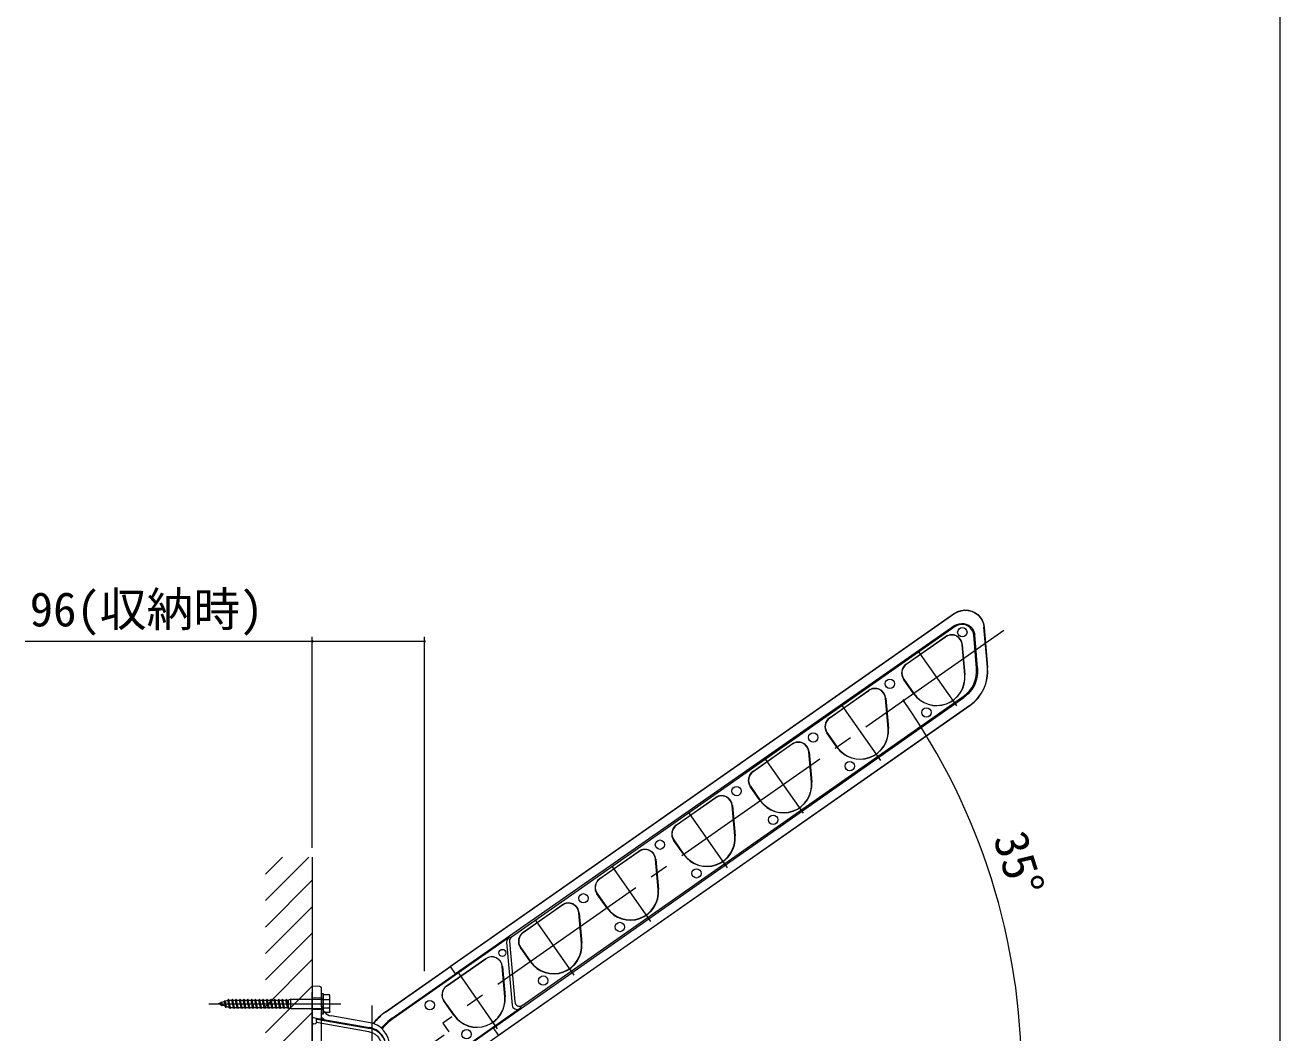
# Model space of a CAD drawing. Units: millimetres, scale not verified. Extents: x -1681 to -294, y -1188 to 1055.
# Drawn here: x -562.2 to -293.9, y 249.3 to 464.8 of the extents above; entities that cross this region are included whole.
import ezdxf
from ezdxf.enums import TextEntityAlignment as Align

# ---------------------------------------------------------------- set-up
doc = ezdxf.new("R2010")
doc.units = ezdxf.units.MM
doc.header["$LTSCALE"] = 4
doc.linetypes.add('CHAIN2', pattern=[12, 9, -1, 1, -1])
doc.linetypes.add('DASHED3', pattern=[4, 3, -1])
for name, color, linetype, lineweight in [('0-2_YKK_ZWAK', 7, 'Continuous', 9), ('0-3_YKK_13', 4, 'Continuous', 9), ('0-4_YKK_D', 6, 'Continuous', 9), ('0-5_YKK_12', 2, 'CHAIN2', 9)]:
    doc.layers.add(name, color=color, linetype=linetype, lineweight=lineweight)
doc.styles.add('ＭＳ ゴシック', font='')
doc.styles.get('ＭＳ ゴシック').set_extended_font_data('MS Gothic')

msp = doc.modelspace()

# ---------------------------------------------------------------- linework, layer by layer
at = {"layer": '0-2_YKK_ZWAK'}
msp.add_line((-293.947, 996), (-293.947, -1188), dxfattribs=at)
at = {"layer": '0-3_YKK_13'}
for p, q in [((-485.172, 253.764), (-363.46, 338.988)), ((-363.487, 338.929), (-471.252, 263.447)), ((-363.487, 338.929), (-362.826, 339.305)), ((-363.46, 338.988), (-363.487, 338.929)), ((-363.46, 338.988), (-362.798, 339.363)), ((-362.826, 339.305), (-362.105, 339.548)), ((-362.798, 339.363), (-362.078, 339.606)), ((-362.105, 339.548), (-361.352, 339.651)), ((-362.078, 339.606), (-361.324, 339.709)), ((-361.352, 339.651), (-360.593, 339.61)), ((-361.324, 339.709), (-360.566, 339.667)), ((-360.593, 339.61), (-359.856, 339.425)), ((-360.566, 339.667), (-359.829, 339.483)), ((-359.856, 339.425), (-359.167, 339.104)), ((-359.829, 339.483), (-359.14, 339.161)), ((-359.167, 339.104), (-358.552, 338.658)), ((-359.14, 339.161), (-358.525, 338.716)), ((-358.552, 338.658), (-358.032, 338.104)), ((-358.525, 338.716), (-358.005, 338.161)), ((-358.032, 338.104), (-357.626, 337.461)), ((-358.005, 338.161), (-357.6, 337.518)), ((-363.472, 336.355), (-470.168, 261.899)), ((-363.343, 336.171), (-458.235, 269.727)), ((-363.472, 336.355), (-363.022, 336.61)), ((-363.022, 336.61), (-362.531, 336.775)), ((-362.531, 336.775), (-362.018, 336.844)), ((-362.018, 336.844), (-361.501, 336.815)), ((-361.501, 336.815), (-360.999, 336.688)), ((-360.999, 336.688), (-360.53, 336.469)), ((-360.53, 336.469), (-360.111, 336.166)), ((-360.111, 336.166), (-359.757, 335.788)), ((-359.757, 335.788), (-359.481, 335.351)), ((-359.481, 335.351), (-359.292, 334.869)), ((-357.626, 337.461), (-357.35, 336.752)), ((-357.6, 337.518), (-357.323, 336.81)), ((-357.35, 336.752), (-357.212, 336.004)), ((-357.323, 336.81), (-357.185, 336.062)), ((-357.212, 336.004), (-357.185, 336.062)), ((-356.464, 327.447), (-357.212, 336.004)), ((-357.185, 336.062), (-356.43, 327.43)), ((-373.854, 328.115), (-365.462, 333.991)), ((-365.43, 333.946), (-373.823, 328.069)), ((-358.802, 327.295), (-359.419, 334.341)), ((-359.292, 334.869), (-359.198, 334.36)), ((-358.575, 327.315), (-359.198, 334.36)), ((-361.332, 325.828), (-361.898, 332.299)), ((-361.844, 332.304), (-361.278, 325.833)), ((-358.575, 327.315), (-358.575, 326.098)), ((-372.27, 321.832), (-374.421, 324.904)), ((-361.332, 325.828), (-361.278, 325.833)), ((-358.785, 324.899), (-359.2, 323.755)), ((-358.575, 326.098), (-358.785, 324.899)), ((-390.237, 316.643), (-381.845, 322.52)), ((-381.813, 322.474), (-390.206, 316.598)), ((-359.807, 322.7), (-360.588, 321.767)), ((-359.2, 323.755), (-359.807, 322.7)), ((-360.233, 319.273), (-474.591, 239.199)), ((-462.072, 250.337), (-361.519, 320.983)), ((-460.988, 248.788), (-360.269, 319.29)), ((-455.955, 255.147), (-361.655, 321.177)), ((-377.715, 314.357), (-378.282, 320.827)), ((-378.227, 320.832), (-377.661, 314.362)), ((-360.588, 321.767), (-361.519, 320.983)), ((-377.715, 314.357), (-377.661, 314.362)), ((-388.653, 310.361), (-390.804, 313.433)), ((-406.62, 305.172), (-398.228, 311.048)), ((-398.196, 311.003), (-406.589, 305.126)), ((-394.098, 302.885), (-394.664, 309.356)), ((-394.61, 309.361), (-394.044, 302.89)), ((-405.036, 298.889), (-407.187, 301.961)), ((-394.098, 302.885), (-394.044, 302.89)), ((-423.004, 293.7), (-414.611, 299.576)), ((-414.58, 299.531), (-422.972, 293.655)), ((-410.481, 291.414), (-411.048, 297.884)), ((-410.993, 297.889), (-410.427, 291.419)), ((-421.419, 287.418), (-423.57, 290.49)), ((-410.481, 291.414), (-410.427, 291.419)), ((-439.387, 282.229), (-430.994, 288.105)), ((-430.963, 288.06), (-439.355, 282.183)), ((-510.823, 283.219), (-507.221, 286.821)), ((-510.823, 277.562), (-501.564, 286.821)), ((-500.823, 286.821), (-500.823, 134.827)), ((-426.864, 279.942), (-427.431, 286.413)), ((-427.376, 286.418), (-426.81, 279.947)), ((-510.823, 271.905), (-500.823, 281.905)), ((-437.802, 275.946), (-439.953, 279.018)), ((-426.864, 279.942), (-426.81, 279.947)), ((-455.77, 270.757), (-447.377, 276.633)), ((-447.346, 276.588), (-455.738, 270.712)), ((-510.823, 266.248), (-500.823, 276.248)), ((-443.248, 268.471), (-443.814, 274.941)), ((-443.759, 274.946), (-443.193, 268.476)), ((-510.823, 260.592), (-500.823, 270.592)), ((-458.849, 269.574), (-483.582, 252.256)), ((-459.271, 268.668), (-458.093, 255.204)), ((-458.235, 269.727), (-458.849, 269.574)), ((-458.657, 268.82), (-457.525, 255.88)), ((-443.248, 268.471), (-443.193, 268.476)), ((-454.185, 264.475), (-456.336, 267.547)), ((-456.29, 267.578), (-454.14, 264.506)), ((-510.823, 254.935), (-500.823, 264.935)), ((-485.134, 253.727), (-471.252, 263.447)), ((-472.131, 259.255), (-463.739, 265.131)), ((-463.729, 265.117), (-472.121, 259.24)), ((-470.168, 261.899), (-471.252, 263.447)), ((-459.631, 256.999), (-460.197, 263.47)), ((-460.179, 263.471), (-459.613, 257.001)), ((-454.14, 264.506), (-454.185, 264.475)), ((-483.734, 252.399), (-470.168, 261.899)), ((-510.823, 249.278), (-500.823, 259.278)), ((-499.185, 259.192), (-500.823, 259.25)), ((-500.823, 259.25), (-500.823, 258)), ((-500.823, 222.999), (-500.823, 258)), ((-498.823, 257.943), (-498.823, 258.818)), ((-498.823, 254.86), (-498.823, 257.943)), ((-498.823, 257.625), (-498.823, 253.375)), ((-498.423, 257.625), (-498.823, 257.625)), ((-498.423, 253.375), (-498.423, 257.625)), ((-498.423, 253.625), (-498.423, 257.375)), ((-497.156, 257.375), (-498.423, 257.375)), ((-498.423, 256.439), (-497.156, 256.439)), ((-497.048, 257.187), (-497.156, 257.375)), ((-497.048, 253.812), (-497.048, 257.187)), ((-470.537, 253.025), (-472.688, 256.097)), ((-472.674, 256.107), (-470.523, 253.035)), ((-456.524, 254.472), (-455.955, 255.147)), ((-510.823, 243.621), (-500.823, 253.621)), ((-498.823, 254.86), (-498.823, 253.951)), ((-498.823, 223.447), (-498.823, 253.951)), ((-498.823, 253.375), (-498.423, 253.375)), ((-497.156, 254.56), (-498.423, 254.56)), ((-497.156, 253.625), (-498.423, 253.625)), ((-497.048, 253.812), (-497.156, 253.625)), ((-488.454, 251.421), (-496.757, 252.885)), ((-481.963, 236.659), (-456.524, 254.472)), ((-462.072, 250.337), (-482.194, 236.247)), ((-460.988, 248.788), (-462.072, 250.337))]:
    msp.add_line(p, q, dxfattribs=at)
at = {"layer": '0-3_YKK_13', "linetype": 'DASHED3'}
for p, q in [((-520.386, 255.684), (-520.923, 255.5)), ((-520.297, 255.284), (-520.923, 255.5)), ((-520.279, 255.845), (-520.386, 255.684)), ((-520.297, 255.284), (-520.386, 255.684)), ((-520.169, 255.027), (-520.297, 255.284)), ((-520.169, 255.027), (-520.279, 255.845)), ((-520.177, 255.756), (-520.279, 255.845)), ((-519.62, 255.948), (-520.177, 255.756)), ((-520.053, 255.2), (-520.177, 255.756)), ((-520.053, 255.2), (-520.169, 255.027)), ((-519.404, 254.976), (-520.053, 255.2)), ((-519.493, 256.138), (-519.62, 255.948)), ((-519.404, 254.976), (-519.62, 255.948)), ((-519.292, 254.641), (-519.493, 256.138)), ((-519.411, 256.02), (-519.493, 256.138)), ((-518.853, 256.212), (-519.411, 256.02)), ((-519.16, 254.893), (-519.411, 256.02)), ((-519.292, 254.641), (-519.404, 254.976)), ((-519.292, 254.641), (-519.16, 254.893)), ((-518.672, 254.724), (-519.16, 254.893)), ((-518.717, 256.5), (-518.867, 256.275)), ((-518.523, 254.724), (-518.867, 256.275)), ((-518.642, 256.275), (-518.717, 256.5)), ((-518.448, 254.5), (-518.717, 256.5)), ((-518.298, 254.724), (-518.642, 256.275)), ((-518.642, 256.275), (-518.042, 256.275)), ((-517.892, 256.5), (-518.042, 256.275)), ((-517.698, 254.724), (-518.042, 256.275)), ((-517.817, 256.275), (-517.892, 256.5)), ((-517.623, 254.5), (-517.892, 256.5)), ((-517.473, 254.724), (-517.817, 256.275)), ((-517.817, 256.275), (-517.217, 256.275)), ((-517.067, 256.5), (-517.217, 256.275)), ((-516.873, 254.724), (-517.217, 256.275)), ((-516.992, 256.275), (-517.067, 256.5)), ((-516.798, 254.5), (-517.067, 256.5)), ((-516.648, 254.724), (-516.992, 256.275)), ((-516.992, 256.275), (-516.392, 256.275)), ((-516.242, 256.5), (-516.392, 256.275)), ((-516.048, 254.724), (-516.392, 256.275)), ((-516.167, 256.275), (-516.242, 256.5)), ((-515.973, 254.5), (-516.242, 256.5)), ((-515.823, 254.724), (-516.167, 256.275)), ((-516.167, 256.275), (-515.567, 256.275)), ((-515.417, 256.5), (-515.567, 256.275)), ((-515.223, 254.724), (-515.567, 256.275)), ((-515.342, 256.275), (-515.417, 256.5)), ((-515.148, 254.5), (-515.417, 256.5)), ((-514.998, 254.724), (-515.342, 256.275)), ((-515.342, 256.275), (-514.742, 256.275)), ((-514.592, 256.5), (-514.742, 256.275)), ((-514.398, 254.724), (-514.742, 256.275)), ((-514.517, 256.275), (-514.592, 256.5)), ((-514.323, 254.5), (-514.592, 256.5)), ((-514.173, 254.724), (-514.517, 256.275)), ((-514.517, 256.275), (-513.917, 256.275)), ((-513.767, 256.5), (-513.917, 256.275)), ((-513.573, 254.724), (-513.917, 256.275)), ((-513.692, 256.275), (-513.767, 256.5)), ((-513.498, 254.5), (-513.767, 256.5)), ((-513.348, 254.724), (-513.692, 256.275)), ((-513.692, 256.275), (-513.092, 256.275)), ((-512.942, 256.5), (-513.092, 256.275)), ((-512.748, 254.724), (-513.092, 256.275)), ((-512.867, 256.275), (-512.942, 256.5)), ((-512.673, 254.5), (-512.942, 256.5)), ((-512.523, 254.724), (-512.867, 256.275)), ((-512.867, 256.275), (-512.267, 256.275)), ((-512.117, 256.5), (-512.267, 256.275)), ((-511.923, 254.724), (-512.267, 256.275)), ((-512.042, 256.275), (-512.117, 256.5)), ((-511.848, 254.5), (-512.117, 256.5)), ((-511.698, 254.724), (-512.042, 256.275)), ((-512.042, 256.275), (-511.442, 256.275)), ((-511.292, 256.5), (-511.442, 256.275)), ((-511.098, 254.724), (-511.442, 256.275)), ((-511.217, 256.275), (-511.292, 256.5)), ((-511.023, 254.5), (-511.292, 256.5)), ((-510.873, 254.724), (-511.217, 256.275)), ((-511.217, 256.275), (-510.622, 256.275)), ((-510.472, 256.5), (-510.622, 256.275)), ((-510.278, 254.724), (-510.622, 256.275)), ((-510.467, 256.5), (-510.472, 256.5)), ((-510.203, 254.5), (-510.472, 256.5)), ((-510.392, 256.275), (-510.467, 256.5)), ((-510.048, 254.724), (-510.392, 256.275)), ((-510.392, 256.275), (-509.792, 256.275)), ((-509.642, 256.5), (-509.792, 256.275)), ((-509.448, 254.724), (-509.792, 256.275)), ((-509.567, 256.275), (-509.642, 256.5)), ((-509.373, 254.5), (-509.642, 256.5)), ((-509.223, 254.724), (-509.567, 256.275)), ((-509.567, 256.275), (-508.967, 256.275)), ((-508.817, 256.5), (-508.967, 256.275)), ((-508.623, 254.724), (-508.967, 256.275)), ((-508.742, 256.275), (-508.817, 256.5)), ((-508.548, 254.5), (-508.817, 256.5)), ((-508.398, 254.724), (-508.742, 256.275)), ((-508.742, 256.275), (-508.142, 256.275)), ((-507.992, 256.5), (-508.142, 256.275)), ((-507.798, 254.724), (-508.142, 256.275)), ((-507.917, 256.275), (-507.992, 256.5)), ((-507.723, 254.5), (-507.992, 256.5)), ((-507.573, 254.724), (-507.917, 256.275)), ((-507.917, 256.275), (-507.317, 256.275)), ((-507.167, 256.5), (-507.317, 256.275)), ((-506.973, 254.724), (-507.317, 256.275)), ((-507.092, 256.275), (-507.167, 256.5)), ((-506.898, 254.5), (-507.167, 256.5)), ((-506.748, 254.724), (-507.092, 256.275)), ((-507.092, 256.275), (-506.492, 256.275)), ((-506.342, 256.5), (-506.492, 256.275)), ((-506.148, 254.724), (-506.492, 256.275)), ((-506.267, 256.275), (-506.342, 256.5)), ((-506.073, 254.5), (-506.342, 256.5)), ((-505.923, 254.724), (-506.267, 256.275)), ((-506.267, 256.275), (-505.923, 256.275)), ((-505.423, 256.5), (-505.923, 256.275)), ((-505.923, 254.724), (-505.923, 256.275)), ((-505.423, 256.5), (-498.423, 256.5)), ((-505.423, 254.5), (-505.423, 256.5)), ((-500.823, 256.819), (-498.823, 256.75)), ((-498.823, 256.55), (-498.423, 256.55)), ((-518.672, 254.724), (-518.523, 254.724)), ((-518.448, 254.5), (-518.523, 254.724)), ((-518.298, 254.724), (-518.448, 254.5)), ((-518.298, 254.724), (-517.698, 254.724)), ((-517.623, 254.5), (-517.698, 254.724)), ((-517.473, 254.724), (-517.623, 254.5)), ((-517.473, 254.724), (-516.873, 254.724)), ((-516.798, 254.5), (-516.873, 254.724)), ((-516.648, 254.724), (-516.798, 254.5)), ((-516.648, 254.724), (-516.048, 254.724)), ((-515.973, 254.5), (-516.048, 254.724)), ((-515.823, 254.724), (-515.973, 254.5)), ((-515.823, 254.724), (-515.223, 254.724)), ((-515.148, 254.5), (-515.223, 254.724)), ((-514.998, 254.724), (-515.148, 254.5)), ((-514.998, 254.724), (-514.398, 254.724)), ((-514.323, 254.5), (-514.398, 254.724)), ((-514.173, 254.724), (-514.323, 254.5)), ((-514.173, 254.724), (-513.573, 254.724)), ((-513.498, 254.5), (-513.573, 254.724)), ((-513.348, 254.724), (-513.498, 254.5)), ((-513.348, 254.724), (-512.748, 254.724)), ((-512.673, 254.5), (-512.748, 254.724)), ((-512.523, 254.724), (-512.673, 254.5)), ((-512.523, 254.724), (-511.923, 254.724)), ((-511.848, 254.5), (-511.923, 254.724)), ((-511.698, 254.724), (-511.848, 254.5)), ((-511.698, 254.724), (-511.098, 254.724)), ((-511.023, 254.5), (-511.098, 254.724)), ((-510.873, 254.724), (-511.023, 254.5)), ((-510.873, 254.724), (-510.278, 254.724)), ((-510.203, 254.5), (-510.278, 254.724)), ((-510.198, 254.5), (-510.203, 254.5)), ((-510.048, 254.724), (-510.198, 254.5)), ((-510.048, 254.724), (-509.448, 254.724)), ((-509.373, 254.5), (-509.448, 254.724)), ((-509.223, 254.724), (-509.373, 254.5)), ((-509.223, 254.724), (-508.623, 254.724)), ((-508.548, 254.5), (-508.623, 254.724)), ((-508.398, 254.724), (-508.548, 254.5)), ((-508.398, 254.724), (-507.798, 254.724)), ((-507.723, 254.5), (-507.798, 254.724)), ((-507.573, 254.724), (-507.723, 254.5)), ((-507.573, 254.724), (-506.973, 254.724)), ((-506.898, 254.5), (-506.973, 254.724)), ((-506.748, 254.724), (-506.898, 254.5)), ((-506.748, 254.724), (-506.148, 254.724)), ((-506.073, 254.5), (-506.148, 254.724)), ((-505.923, 254.724), (-506.073, 254.5)), ((-505.923, 254.724), (-505.423, 254.5)), ((-505.423, 254.5), (-498.423, 254.5)), ((-498.823, 254.249), (-500.821, 254.18)), ((-500.616, 252.55), (-498.823, 252.234)), ((-499.948, 252.25), (-498.773, 252.25)), ((-499.948, 252.22), (-488.481, 250.198)), ((-498.823, 254.449), (-498.423, 254.449)), ((-498.823, 252.234), (-488.585, 250.429)), ((-498.773, 252.5), (-498.648, 252.5)), ((-498.773, 252.425), (-498.773, 252.5)), ((-498.773, 252.25), (-498.773, 252.425)), ((-498.648, 252.5), (-498.295, 252.147)), ((-500.823, 234.896), (-500.823, 250.978)), ((-500.581, 251.227), (-500.189, 251.241)), ((-499.948, 251.713), (-499.948, 251.459)), ((-488.715, 249.478), (-499.948, 251.459)), ((-498.348, 251.95), (-498.412, 251.95)), ((-498.273, 252.094), (-498.273, 252.025))]:
    msp.add_line(p, q, dxfattribs=at)
at = {"layer": '0-3_YKK_13'}
for points in [[(-374.375, 324.936), (-372.224, 321.864), (-372.27, 321.832)], [(-390.758, 313.464), (-388.608, 310.392), (-388.653, 310.361)], [(-407.141, 301.993), (-404.991, 298.921), (-405.036, 298.889)], [(-423.525, 290.521), (-421.374, 287.449), (-421.419, 287.418)], [(-439.908, 279.05), (-437.757, 275.978), (-437.802, 275.946)]]:
    msp.add_lwpolyline(points, dxfattribs=at)
at = {"layer": '0-3_YKK_13', "linetype": 'DASHED3'}
msp.add_lwpolyline([(-499.948, 251.713), (-499.948, 252.22), (-499.948, 252.25)], dxfattribs=at)
at = {"layer": '0-3_YKK_13'}
for centre, radius in [((-361.843, 334.932), 1), ((-377.335, 323.932), 1), ((-369.531, 317.799), 1), ((-393.718, 312.46), 1), ((-385.914, 306.327), 1), ((-410.101, 300.989), 1), ((-402.297, 294.856), 1), ((-426.484, 289.517), 1), ((-418.68, 283.384), 1), ((-442.867, 278.046), 1), ((-435.063, 271.913), 1), ((-460.182, 266.379), 0.75), ((-451.446, 260.441), 1), ((-475.705, 255.205), 1), ((-467.825, 248.973), 1)]:
    msp.add_circle(centre, radius, dxfattribs=at)
for centre, radius, start, end in [((-361.909, 334.123), 2.5, 5, 125), ((-364.14, 332.103), 2.305, 5, 125), ((-364.14, 332.103), 2.25, 5, 125), ((-372.532, 326.226), 2.305, 125, 214.99998), ((-372.532, 326.226), 2.25, 125, 214.99998), ((-365.43, 326.663), 9, 304.99126, 4.99562), ((-365.395, 326.646), 9, 305, 5), ((-367.31, 325.306), 6.055, 214.99998, 5), ((-367.31, 325.306), 6, 214.99998, 5), ((-365.526, 326.707), 6.75, 305, 5), ((-380.523, 320.631), 2.305, 5, 125), ((-380.523, 320.631), 2.25, 5, 125), ((-388.915, 314.755), 2.305, 125, 214.99998), ((-388.915, 314.755), 2.25, 125, 214.99998), ((-383.693, 313.834), 6.055, 214.99998, 5), ((-383.693, 313.834), 6, 214.99998, 5), ((-396.906, 309.16), 2.305, 5, 125), ((-396.906, 309.16), 2.25, 5, 125), ((-405.298, 303.283), 2.305, 125, 214.99998), ((-405.298, 303.283), 2.25, 125, 214.99998), ((-400.076, 302.362), 6.055, 214.99998, 5), ((-400.076, 302.362), 6, 214.99998, 5), ((-413.289, 297.688), 2.305, 5, 125), ((-413.289, 297.688), 2.25, 5, 125), ((-421.681, 291.812), 2.305, 125, 214.99998), ((-421.681, 291.812), 2.25, 125, 214.99998), ((-416.459, 290.891), 6.055, 214.99998, 5), ((-416.459, 290.891), 6, 214.99998, 5), ((-429.672, 286.217), 2.305, 5, 125), ((-429.672, 286.217), 2.25, 5, 125), ((-438.064, 280.34), 2.305, 125, 214.99998), ((-438.064, 280.34), 2.25, 125, 214.99998), ((-432.842, 279.419), 6.055, 214.99998, 5), ((-432.842, 279.419), 6, 214.99998, 5), ((-446.055, 274.745), 2.305, 5, 125), ((-446.055, 274.745), 2.25, 5, 125), ((-458.275, 268.755), 1, 125, 185), ((-457.661, 268.908), 1, 125, 185), ((-454.448, 268.869), 2.305, 125, 214.99998), ((-454.448, 268.869), 2.25, 125, 214.99998), ((-449.225, 267.948), 6.055, 214.99998, 5), ((-449.225, 267.948), 6, 214.99998, 5), ((-462.438, 263.274), 2.268, 5, 125), ((-462.438, 263.274), 2.25, 5, 125), ((-499.198, 258.818), 0.375, 0, 88), ((-470.831, 257.397), 2.268, 125, 214.99998), ((-470.831, 257.397), 2.25, 125, 214.99998), ((-496.323, 255.347), 2.5, 180, 260), ((-498.112, 256.907), 1.065, 333.93616, 26.06383), ((-501.179, 255.5), 4.132, 346.85542, 13.14456), ((-465.608, 256.476), 6.018, 214.99998, 5), ((-465.608, 256.476), 6, 214.99998, 5), ((-457.097, 255.291), 1, 185, 305), ((-456.529, 255.967), 1, 185, 305), ((-498.112, 254.092), 1.065, 333.93616, 26.06383), ((-478.002, 243.525), 12.5, 125, 141.73892), ((-477.964, 243.488), 12.5, 125, 141.62569), ((-476.564, 242.16), 12.5, 125, 139.44415), ((-476.413, 242.016), 12.5, 125, 139.41751), ((-489.323, 246.497), 5, 0, 80)]:
    msp.add_arc(centre, radius, start, end, dxfattribs=at)
at = {"layer": '0-3_YKK_13', "linetype": 'DASHED3'}
for centre, radius, start, end in [((-500.573, 252.797), 0.25, 180, 260), ((-500.573, 250.978), 0.25, 91.99998, 180), ((-500.198, 251.491), 0.25, 272, 0), ((-498.348, 252.025), 0.075, 270, 0), ((-498.348, 252.094), 0.075, 0, 45), ((-489.323, 246.243), 4.25, 0, 80), ((-489.198, 246.136), 4.125, 0, 80), ((-489.323, 246.031), 3.5, 23.42648, 80)]:
    msp.add_arc(centre, radius, start, end, dxfattribs=at)
at = {"layer": '0-4_YKK_D'}
for p, q in [((-500.823, 332.991), (-562.223, 332.991)), ((-500.823, 288.821), (-500.823, 333.991)), ((-476.823, 332.991), (-500.823, 332.991)), ((-476.823, 262.482), (-476.823, 333.991))]:
    msp.add_line(p, q, dxfattribs=at)
for centre, radius, start, end in [((-500.823, 332.991), 0.159, 0, 180), ((-500.823, 332.991), 0.159, 180, 0), ((-476.823, 332.991), 0.159, 0, 180), ((-476.823, 332.991), 0.159, 180, 0), ((-374.426, 320.323), 0.159, 124.99998, 304.99998), ((-374.426, 320.323), 0.159, 304.99998, 124.99998), ((-488.782, 240.25), 139.603, 0, 35)]:
    msp.add_arc(centre, radius, start, end, dxfattribs=at)
at = {"layer": '0-5_YKK_12'}
for p, q in [((-352.995, 335.329), (-472.908, 251.364)), ((-363.012, 319.189), (-371.272, 330.985)), ((-379.252, 307.513), (-387.511, 319.309)), ((-395.778, 296.246), (-404.038, 308.042)), ((-412.042, 284.583), (-420.302, 296.379)), ((-428.425, 273.112), (-436.685, 284.908)), ((-444.808, 261.64), (-453.068, 273.436)), ((-461.191, 250.169), (-469.451, 261.965)), ((-522.946, 255.5), (-494.684, 255.5)), ((-488.073, 255.108), (-488.073, 217.912)), ((-502.087, 228.187), (-471.618, 249.521)), ((-472.908, 251.364), (-471.618, 249.521))]:
    msp.add_line(p, q, dxfattribs=at)

# ---------------------------------------------------------------- texts
at = {"layer": '0-4_YKK_D', "color": 4, "style": 'ＭＳ ゴシック'}
msp.add_text('96(収納時)', height=7.331, dxfattribs=at).set_placement((-561.223, 333.991), align=Align.BOTTOM_LEFT)
msp.add_text('35%%d', height=7.331, rotation=287.5, dxfattribs=at).set_placement((-357.378, 290.237), align=Align.BOTTOM_LEFT)

doc.saveas('drawing.dxf')
